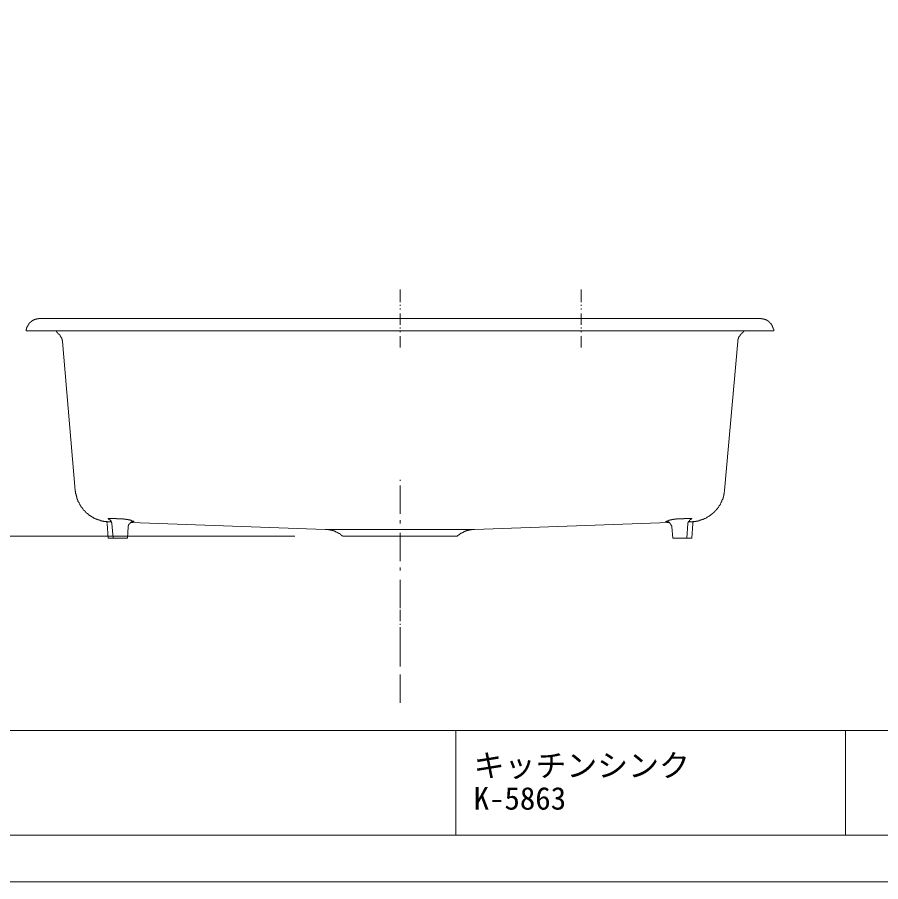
# Model space of a CAD drawing. Units: millimetres, scale not verified. Extents: x -1392 to 1350, y -947 to 991.
# Drawn here: x -892 to 76, y -947 to 22 of the extents above; entities that cross this region are included whole.
import ezdxf
from ezdxf.enums import TextEntityAlignment as Align

# ---------------------------------------------------------------- set-up
doc = ezdxf.new("R2010")
doc.units = ezdxf.units.MM
doc.header["$LTSCALE"] = 10
for name, color, linetype, lineweight in [('0-1_レイヤー_1', 7, 'Continuous', 18), ('0-7', 7, 'Continuous', 5), ('F-0', 7, 'Continuous', 5)]:
    doc.layers.add(name, color=color, linetype=linetype, lineweight=lineweight)
doc.styles.add('ＭＳ ゴシック', font='')
doc.styles.get('ＭＳ ゴシック').set_extended_font_data('MS Gothic')

msp = doc.modelspace()

# ---------------------------------------------------------------- linework, layer by layer
at = {"layer": '0-1_レイヤー_1'}
for p, q in [((-462.91, -284.38), (-462.91, -283.53)), ((-462.91, -297.5), (-462.91, -284.8)), ((-260.14, -284.38), (-260.14, -283.53)), ((-260.14, -297.5), (-260.14, -284.8)), ((-462.91, -301.73), (-462.91, -300.46)), ((-260.14, -301.73), (-260.14, -300.46)), ((-462.91, -305.97), (-462.91, -304.69)), ((-260.14, -305.97), (-260.14, -304.69)), ((-866.35, -315.7), (-59.48, -315.7)), ((-462.91, -322.9), (-462.91, -310.2)), ((-260.14, -322.9), (-260.14, -310.2)), ((-462.91, -327.13), (-462.91, -325.86)), ((-260.14, -327.13), (-260.14, -325.86)), ((-44.24, -329.67), (-882.02, -329.67)), ((-462.91, -331.36), (-462.91, -330.1)), ((-462.91, -348.3), (-462.91, -335.6)), ((-260.14, -331.36), (-260.14, -330.1)), ((-260.14, -348.3), (-260.14, -335.6)), ((-841.38, -341.53), (-826.98, -508.74)), ((-99.27, -508.74), (-84.45, -341.53)), ((-462.91, -497.73), (-462.91, -496.89)), ((-462.91, -534.99), (-462.91, -503.24)), ((-462.91, -545.57), (-462.91, -542.19)), ((-790.15, -562.08), (-791.42, -545.57)), ((-786.34, -543.88), (-790.57, -543.88)), ((-784.65, -562.08), (-785.92, -545.57)), ((-768.56, -562.08), (-767.71, -549.38)), ((-546.73, -552.35), (-764.75, -544.72)), ((-761.79, -543.45), (-760.94, -543.45)), ((-546.73, -552.35), (-379.52, -552.35)), ((-161.5, -544.72), (-379.52, -552.35)), ((-158.54, -549.38), (-157.27, -562.08)), ((-140.33, -545.57), (-141.6, -562.08)), ((-135.68, -543.88), (-139.49, -543.88)), ((-134.83, -545.57), (-136.1, -562.08)), ((-790.15, -562.08), (-768.56, -562.08)), ((-527.26, -559.97), (-398.99, -559.97)), ((-462.91, -587.91), (-462.91, -556.16)), ((-157.27, -562.08), (-136.1, -562.08)), ((-462.91, -598.49), (-462.91, -595.1)), ((-462.91, -640.82), (-462.91, -609.07)), ((-462.91, -638.7), (-462.91, -637.86)), ((-462.91, -655.22), (-462.91, -642.51)), ((-462.91, -651.41), (-462.91, -648.02)), ((-462.91, -659.45), (-462.91, -658.18)), ((-462.91, -693.74), (-462.91, -661.99)), ((-462.91, -663.68), (-462.91, -662.41)), ((-462.91, -680.61), (-462.91, -667.91)), ((-462.91, -684.85), (-462.91, -683.58)), ((-462.91, -689.08), (-462.91, -687.81)), ((-462.91, -706.01), (-462.91, -693.32)), ((-462.91, -704.32), (-462.91, -700.94)), ((-462.91, -746.66), (-462.91, -714.91))]:
    msp.add_line(p, q, dxfattribs=at)
at = {"layer": '0-1_レイヤー_1', "color": 5}
msp.add_line((-581.02, -559.97), (-1059.81, -559.97), dxfattribs=at)
at = {"layer": '0-1_レイヤー_1'}
for points in [[(-866.35, -315.7), (-866.77, -315.7), (-867.2, -315.7), (-867.62, -315.7), (-868.05, -315.7), (-868.05, -316.13), (-868.47, -316.13), (-868.89, -316.13), (-869.31, -316.13), (-869.74, -316.13), (-870.16, -316.13), (-870.58, -316.55), (-871.01, -316.55), (-871.43, -316.55), (-871.85, -316.55), (-871.85, -316.97), (-872.28, -316.97), (-872.7, -316.97), (-873.13, -317.39), (-873.55, -317.39), (-873.97, -317.82), (-874.39, -317.82), (-874.39, -318.24), (-874.82, -318.24), (-875.24, -318.24), (-875.24, -318.66), (-875.66, -318.66), (-875.66, -319.09), (-876.09, -319.09), (-876.51, -319.09), (-876.51, -319.51), (-876.93, -319.51), (-876.93, -319.94), (-877.36, -319.94), (-877.36, -320.36), (-877.78, -320.36), (-877.78, -320.78), (-878.2, -320.78), (-878.2, -321.2), (-878.63, -321.2)], [(-59.48, -315.7), (-59.05, -315.7), (-58.63, -315.7), (-58.21, -315.7), (-58.21, -316.13), (-57.78, -316.13), (-57.36, -316.13), (-56.94, -316.13), (-56.52, -316.13), (-56.09, -316.13), (-55.67, -316.13), (-55.67, -316.55), (-55.24, -316.55), (-54.82, -316.55), (-54.4, -316.55), (-54.4, -316.97), (-53.97, -316.97), (-53.55, -316.97), (-53.13, -317.39), (-52.7, -317.39), (-52.28, -317.39), (-52.28, -317.82), (-51.86, -317.82), (-51.43, -318.24), (-51.01, -318.24), (-51.01, -318.66), (-50.59, -318.66), (-50.16, -319.09), (-49.74, -319.09), (-49.74, -319.51), (-49.32, -319.51), (-49.32, -319.94), (-48.89, -319.94), (-48.89, -320.36), (-48.47, -320.36), (-48.47, -320.78), (-48.05, -320.78), (-48.05, -321.2), (-47.63, -321.2), (-47.63, -321.63)], [(-878.63, -321.2), (-878.63, -321.63), (-879.05, -321.63), (-879.05, -322.05), (-879.05, -322.47), (-879.47, -322.47), (-879.47, -322.9), (-879.9, -322.9), (-879.9, -323.32), (-879.9, -323.75), (-880.32, -323.75), (-880.32, -324.17), (-880.32, -324.59), (-880.74, -324.59), (-880.74, -325.01), (-880.74, -325.44), (-881.17, -325.44), (-881.17, -325.86), (-881.17, -326.28), (-881.59, -326.71), (-881.59, -327.13), (-881.59, -327.55), (-881.59, -327.98), (-882.02, -327.98), (-882.02, -328.4), (-882.02, -328.82), (-882.02, -329.25), (-882.02, -329.67)], [(-47.63, -321.63), (-47.2, -321.63), (-47.2, -322.05), (-47.2, -322.47), (-46.78, -322.47), (-46.78, -322.9), (-46.35, -322.9), (-46.35, -323.32), (-46.35, -323.75), (-45.93, -323.75), (-45.93, -324.17), (-45.51, -324.59), (-45.51, -325.01), (-45.51, -325.44), (-45.08, -325.44), (-45.08, -325.86), (-45.08, -326.28), (-44.66, -326.28), (-44.66, -326.71), (-44.66, -327.13), (-44.66, -327.55), (-44.24, -327.98), (-44.24, -328.4), (-44.24, -328.82), (-44.24, -329.25), (-44.24, -329.67)], [(-847.72, -330.94), (-848.15, -330.94), (-848.15, -330.52), (-848.15, -330.1), (-848.57, -330.1), (-848.57, -329.67), (-848.99, -329.67)], [(-847.72, -330.94), (-847.72, -331.36), (-847.3, -331.36), (-847.3, -331.79), (-846.88, -331.79), (-846.88, -332.21), (-846.45, -332.21), (-846.45, -332.63), (-846.03, -332.63), (-846.03, -333.06), (-845.61, -333.06)], [(-845.61, -333.06), (-845.61, -333.48), (-845.18, -333.48), (-845.18, -333.91), (-844.76, -333.91), (-844.76, -334.33), (-844.34, -334.33), (-844.34, -334.75), (-843.91, -334.75), (-843.91, -335.17), (-843.91, -335.6), (-843.49, -335.6), (-843.49, -336.02), (-843.07, -336.02), (-843.07, -336.44), (-843.07, -336.87), (-842.64, -336.87), (-842.64, -337.29), (-842.64, -337.72), (-842.22, -337.72), (-842.22, -338.14), (-842.22, -338.56), (-842.22, -338.98), (-841.8, -338.98), (-841.8, -339.41), (-841.8, -339.83), (-841.8, -340.25), (-841.8, -340.68), (-841.38, -340.68), (-841.38, -341.1), (-841.38, -341.53)], [(-84.45, -341.53), (-84.45, -341.1), (-84.45, -340.68), (-84.45, -340.25), (-84.45, -339.83), (-84.45, -339.41), (-84.03, -339.41), (-84.03, -338.98), (-84.03, -338.56), (-84.03, -338.14), (-83.61, -338.14), (-83.61, -337.72), (-83.61, -337.29), (-83.18, -336.87), (-83.18, -336.44), (-82.76, -336.44), (-82.76, -336.02), (-82.76, -335.6), (-82.34, -335.6), (-82.34, -335.17), (-81.91, -335.17), (-81.91, -334.75), (-81.91, -334.33), (-81.49, -334.33), (-81.49, -333.91), (-81.07, -333.91), (-81.07, -333.48), (-80.64, -333.48), (-80.64, -333.06)], [(-80.64, -333.06), (-80.22, -333.06), (-80.22, -332.63), (-79.8, -332.63), (-79.8, -332.21), (-79.38, -332.21), (-79.38, -331.79), (-78.95, -331.79), (-78.95, -331.36), (-78.53, -331.36), (-78.53, -330.94)], [(-77.26, -329.67), (-77.26, -330.1), (-77.68, -330.1), (-77.68, -330.52), (-78.1, -330.52), (-78.1, -330.94), (-78.53, -330.94)], [(-826.98, -508.74), (-826.98, -509.16), (-826.98, -509.59), (-826.56, -510.01), (-826.56, -510.44), (-826.56, -510.86), (-826.56, -511.28), (-826.56, -511.7), (-826.56, -512.13), (-826.56, -512.55), (-826.13, -512.55), (-826.13, -512.97), (-826.13, -513.4), (-826.13, -513.82), (-826.13, -514.25), (-825.71, -514.67), (-825.71, -515.09), (-825.71, -515.51), (-825.71, -515.94), (-825.29, -516.36), (-825.29, -516.78), (-825.29, -517.21), (-825.29, -517.63), (-824.86, -517.63), (-824.86, -518.05), (-824.86, -518.48), (-824.44, -518.9), (-824.44, -519.32), (-824.44, -519.75), (-824.02, -519.75), (-824.02, -520.17), (-824.02, -520.6), (-823.59, -521.02), (-823.59, -521.44), (-823.17, -521.86), (-823.17, -522.29), (-822.75, -522.71), (-822.75, -523.13), (-822.32, -523.56), (-822.32, -523.98)], [(-102.66, -521.44), (-102.66, -521.02), (-102.23, -521.02), (-102.23, -520.6), (-102.23, -520.17), (-102.23, -519.75), (-101.81, -519.75), (-101.81, -519.32), (-101.81, -518.9), (-101.39, -518.9), (-101.39, -518.48), (-101.39, -518.05), (-101.39, -517.63), (-100.96, -517.63), (-100.96, -517.21), (-100.96, -516.78), (-100.96, -516.36), (-100.54, -516.36), (-100.54, -515.94), (-100.54, -515.51), (-100.54, -515.09), (-100.54, -514.67), (-100.12, -514.67), (-100.12, -514.25), (-100.12, -513.82), (-100.12, -513.4), (-100.12, -512.97), (-99.69, -512.55), (-99.69, -512.13), (-99.69, -511.7), (-99.69, -511.28), (-99.69, -510.86), (-99.69, -510.44), (-99.27, -510.01), (-99.27, -509.59), (-99.27, -509.16), (-99.27, -508.74)], [(-110.7, -532.45), (-110.28, -532.45), (-110.28, -532.03), (-109.85, -532.03), (-109.85, -531.6), (-109.43, -531.6), (-109.43, -531.18), (-109.01, -531.18), (-109.01, -530.75), (-108.58, -530.75), (-108.58, -530.33), (-108.16, -530.33), (-108.16, -529.91), (-107.74, -529.48), (-107.31, -529.06), (-107.31, -528.64), (-106.89, -528.64), (-106.89, -528.22), (-106.47, -528.22), (-106.47, -527.79), (-106.05, -527.37), (-106.05, -526.94), (-105.62, -526.94), (-105.62, -526.52), (-105.2, -526.1), (-105.2, -525.67), (-104.77, -525.67), (-104.77, -525.25), (-104.77, -524.83), (-104.35, -524.83), (-104.35, -524.41), (-103.93, -524.41), (-103.93, -523.98), (-103.93, -523.56), (-103.5, -523.13), (-103.5, -522.71), (-103.08, -522.71), (-103.08, -522.29), (-103.08, -521.86), (-102.66, -521.44)], [(-822.32, -523.98), (-821.9, -523.98), (-821.9, -524.41), (-821.9, -524.83), (-821.48, -524.83), (-821.48, -525.25), (-821.48, -525.67), (-821.05, -525.67), (-821.05, -526.1), (-820.63, -526.1), (-820.63, -526.52), (-820.63, -526.94), (-820.21, -526.94), (-820.21, -527.37), (-819.78, -527.37), (-819.78, -527.79), (-819.36, -528.22), (-819.36, -528.64), (-818.94, -528.64), (-818.94, -529.06), (-818.52, -529.06), (-818.52, -529.48), (-818.09, -529.91), (-818.09, -530.33), (-817.67, -530.33), (-817.67, -530.75), (-817.24, -530.75), (-817.24, -531.18), (-816.82, -531.18), (-816.82, -531.6), (-816.4, -531.6), (-816.4, -532.03), (-815.97, -532.03), (-815.97, -532.45), (-815.55, -532.45), (-815.55, -532.87), (-815.13, -532.87), (-815.13, -533.29), (-814.7, -533.29), (-814.7, -533.72)], [(-121.71, -540.07), (-121.28, -540.07), (-120.86, -540.07), (-120.44, -539.64), (-120.02, -539.64), (-120.02, -539.22), (-119.59, -539.22), (-119.17, -539.22), (-119.17, -538.8), (-118.74, -538.8), (-118.32, -538.8), (-118.32, -538.38), (-117.9, -538.38), (-117.47, -537.95), (-117.05, -537.95), (-117.05, -537.53), (-116.63, -537.53), (-116.2, -537.1), (-115.78, -537.1), (-115.78, -536.68), (-115.36, -536.68), (-114.93, -536.26), (-114.51, -536.26), (-114.51, -535.83), (-114.09, -535.83), (-114.09, -535.41), (-113.66, -535.41), (-113.66, -534.99), (-113.24, -534.99), (-112.82, -534.57), (-112.39, -534.57), (-112.39, -534.14), (-111.97, -534.14), (-111.97, -533.72), (-111.55, -533.72), (-111.55, -533.29), (-111.13, -533.29), (-111.13, -532.87), (-110.7, -532.87), (-110.7, -532.45)], [(-814.7, -533.72), (-814.28, -533.72), (-814.28, -534.14), (-813.86, -534.14), (-813.43, -534.57), (-813.01, -534.99), (-812.59, -535.41), (-812.16, -535.41), (-812.16, -535.83), (-811.74, -535.83), (-811.74, -536.26), (-811.32, -536.26), (-810.89, -536.68), (-810.47, -536.68), (-810.47, -537.1), (-810.05, -537.1), (-809.63, -537.53), (-809.2, -537.53), (-809.2, -537.95), (-808.78, -537.95), (-808.35, -538.38), (-807.93, -538.38), (-807.93, -538.8), (-807.51, -538.8), (-807.08, -538.8), (-807.08, -539.22), (-806.66, -539.22), (-806.24, -539.64), (-805.81, -539.64), (-805.39, -539.64), (-805.39, -540.07), (-804.97, -540.07), (-804.55, -540.07), (-804.55, -540.49), (-804.12, -540.49), (-803.7, -540.49), (-803.7, -540.91), (-803.27, -540.91), (-802.85, -540.91), (-802.43, -541.34)], [(-802.43, -541.34), (-802, -541.34), (-801.58, -541.34), (-801.58, -541.76), (-801.16, -541.76), (-800.73, -541.76), (-800.31, -541.76), (-800.31, -542.19), (-799.89, -542.19), (-799.46, -542.19), (-799.04, -542.19), (-798.62, -542.61), (-798.19, -542.61), (-797.77, -542.61), (-797.35, -542.61), (-796.92, -543.03), (-796.5, -543.03), (-796.08, -543.03), (-795.66, -543.03), (-795.23, -543.03), (-794.81, -543.45), (-794.38, -543.45), (-793.96, -543.45), (-793.54, -543.45), (-793.11, -543.45), (-792.69, -543.45), (-792.27, -543.45), (-791.84, -543.45), (-791.42, -543.45), (-791.42, -543.88), (-791, -543.88), (-790.57, -543.88), (-790.15, -543.88)], [(-789.3, -540.07), (-789.73, -540.07), (-790.15, -540.07), (-790.15, -540.49), (-789.73, -540.49), (-789.73, -540.91), (-789.3, -540.91), (-789.3, -541.34), (-788.88, -541.34), (-788.46, -541.34), (-788.46, -541.76), (-788.03, -541.76)], [(-776.6, -540.49), (-777.03, -540.49), (-777.45, -540.49), (-777.88, -540.49), (-778.3, -540.49), (-778.72, -540.49), (-779.14, -540.49), (-779.57, -540.49), (-779.99, -540.49), (-780.41, -540.49), (-780.84, -540.49), (-780.84, -540.07), (-781.26, -540.07), (-781.68, -540.07), (-782.11, -540.07), (-782.53, -540.07), (-782.95, -540.07), (-783.38, -540.07), (-783.8, -540.07), (-784.22, -540.07), (-784.65, -540.07), (-785.07, -540.07), (-785.49, -540.07), (-785.92, -540.07), (-786.34, -540.07), (-786.77, -540.07), (-787.19, -540.07), (-787.61, -540.07), (-788.03, -540.07), (-788.46, -540.07), (-788.88, -540.07), (-789.3, -540.07)], [(-788.46, -541.76), (-788.03, -541.76), (-788.03, -542.19), (-787.61, -542.19), (-787.61, -542.61), (-787.19, -542.61), (-786.77, -543.03), (-786.77, -543.45), (-786.77, -543.88), (-786.34, -543.88), (-786.34, -544.3), (-786.34, -544.72), (-786.34, -545.15), (-785.92, -545.15), (-785.92, -545.57)], [(-775.76, -540.49), (-776.18, -540.49), (-776.6, -540.49)], [(-760.94, -543.45), (-761.36, -543.45), (-761.79, -543.03), (-762.21, -543.03), (-762.63, -543.03), (-763.06, -542.61), (-763.48, -542.61), (-763.91, -542.61), (-764.33, -542.61), (-764.33, -542.19), (-764.75, -542.19), (-765.17, -542.19), (-765.6, -542.19), (-766.02, -541.76), (-766.44, -541.76), (-766.87, -541.76), (-767.29, -541.76), (-767.71, -541.76), (-767.71, -541.34), (-768.14, -541.34), (-768.56, -541.34), (-768.98, -541.34), (-769.41, -541.34), (-769.83, -541.34), (-769.83, -540.91), (-770.25, -540.91), (-770.68, -540.91), (-771.1, -540.91), (-771.52, -540.91), (-771.95, -540.91), (-772.37, -540.91), (-772.8, -540.91), (-772.8, -540.49), (-773.22, -540.49), (-773.64, -540.49), (-774.06, -540.49), (-774.49, -540.49), (-774.91, -540.49), (-775.33, -540.49), (-775.76, -540.49)], [(-165.31, -543.45), (-164.89, -543.45), (-164.46, -543.45), (-164.46, -543.03), (-164.04, -543.03), (-163.62, -543.03), (-163.19, -543.03), (-163.19, -542.61), (-162.77, -542.61), (-162.35, -542.61), (-161.92, -542.61), (-161.92, -542.19), (-161.5, -542.19), (-161.08, -542.19), (-160.66, -542.19), (-160.23, -542.19), (-160.23, -541.76), (-159.81, -541.76), (-159.38, -541.76), (-158.96, -541.76), (-158.54, -541.76), (-158.54, -541.34), (-158.11, -541.34), (-157.69, -541.34), (-157.27, -541.34), (-156.84, -541.34), (-156.42, -541.34), (-156.42, -540.91), (-156, -540.91), (-155.57, -540.91), (-155.15, -540.91), (-154.73, -540.91), (-154.3, -540.91), (-153.88, -540.91), (-153.46, -540.91), (-153.46, -540.49), (-153.03, -540.49), (-152.61, -540.49), (-152.19, -540.49), (-151.77, -540.49)], [(-151.77, -540.49), (-151.34, -540.49), (-150.92, -540.49), (-150.49, -540.49), (-150.07, -540.49), (-149.65, -540.49)], [(-149.65, -540.49), (-149.22, -540.49), (-148.8, -540.49), (-148.38, -540.49), (-147.95, -540.49), (-147.53, -540.49), (-147.11, -540.49), (-146.68, -540.49), (-146.26, -540.49), (-145.84, -540.49), (-145.41, -540.49), (-144.99, -540.49), (-144.99, -540.07), (-144.57, -540.07), (-144.14, -540.07), (-143.72, -540.07), (-143.3, -540.07), (-142.88, -540.07), (-142.45, -540.07), (-142.03, -540.07), (-141.6, -540.07), (-141.18, -540.07), (-140.76, -540.07), (-140.33, -540.07), (-139.91, -540.07), (-139.49, -540.07), (-139.06, -540.07), (-138.64, -540.07), (-138.22, -540.07), (-137.8, -540.07), (-137.37, -540.07), (-136.95, -540.07), (-136.52, -540.07), (-136.1, -540.07), (-136.1, -540.49), (-136.52, -540.49), (-136.52, -540.91), (-136.95, -540.91), (-136.95, -541.34), (-137.37, -541.34)], [(-140.33, -545.57), (-140.33, -545.15), (-139.91, -545.15), (-139.91, -544.72), (-139.91, -544.3), (-139.91, -543.88), (-139.49, -543.88), (-139.49, -543.45), (-139.06, -543.03), (-139.06, -542.61), (-138.64, -542.61), (-138.64, -542.19), (-138.22, -542.19), (-138.22, -541.76)], [(-137.37, -541.34), (-137.8, -541.34), (-137.8, -541.76), (-138.22, -541.76)], [(-136.1, -543.88), (-135.68, -543.88), (-135.25, -543.88), (-134.83, -543.88), (-134.83, -543.45), (-134.41, -543.45), (-133.98, -543.45), (-133.56, -543.45), (-133.14, -543.45), (-132.71, -543.45), (-132.29, -543.45), (-131.87, -543.45), (-131.44, -543.45), (-131.02, -543.03), (-130.6, -543.03), (-130.17, -543.03), (-129.75, -543.03), (-129.33, -543.03), (-128.91, -542.61), (-128.48, -542.61), (-128.06, -542.61), (-127.63, -542.61), (-127.21, -542.19), (-126.79, -542.19), (-126.36, -542.19), (-125.94, -542.19), (-125.94, -541.76), (-125.52, -541.76), (-125.09, -541.76), (-124.67, -541.76), (-124.67, -541.34), (-124.25, -541.34), (-123.82, -541.34), (-123.4, -540.91), (-122.98, -540.91), (-122.55, -540.91), (-122.55, -540.49), (-122.13, -540.49), (-121.71, -540.49), (-121.71, -540.07)], [(-791.84, -543.45), (-791.84, -543.88), (-791.84, -544.3), (-791.42, -544.3), (-791.42, -544.72), (-791.42, -545.15)], [(-790.15, -543.88), (-789.73, -543.88), (-789.3, -543.88), (-788.88, -543.88), (-788.46, -543.88), (-788.03, -543.45), (-787.61, -543.45), (-787.19, -543.45), (-786.77, -543.45)], [(-767.71, -549.38), (-767.71, -548.96), (-767.71, -548.53), (-767.29, -548.53), (-767.29, -548.11), (-767.29, -547.69), (-767.29, -547.26), (-766.87, -547.26), (-766.87, -546.84), (-766.87, -546.42), (-766.44, -546.42), (-766.44, -546), (-766.02, -546), (-766.02, -545.57), (-765.6, -545.57), (-765.6, -545.15), (-765.17, -545.15), (-765.17, -544.72), (-764.75, -544.72), (-764.75, -544.3), (-764.33, -544.3), (-763.91, -544.3), (-763.91, -543.88), (-763.48, -543.88), (-763.06, -543.88), (-762.63, -543.88), (-762.63, -543.45), (-762.21, -543.45)], [(-760.94, -543.45), (-761.36, -543.45), (-761.79, -543.45), (-762.21, -543.45), (-762.21, -543.88), (-762.63, -543.88), (-763.06, -543.88), (-763.48, -543.88), (-763.91, -543.88), (-763.91, -544.3), (-764.33, -544.3), (-764.75, -544.3), (-764.75, -544.72), (-765.17, -544.72), (-765.17, -545.15), (-765.6, -545.15), (-765.6, -545.57), (-766.02, -545.57), (-766.02, -546), (-766.44, -546), (-766.44, -546.42), (-766.87, -546.42), (-766.87, -546.84), (-766.87, -547.26), (-767.29, -547.26), (-767.29, -547.69), (-767.29, -548.11), (-767.29, -548.53), (-767.71, -548.53), (-767.71, -548.96), (-767.71, -549.38)], [(-539.54, -553.61), (-539.54, -553.19), (-539.96, -553.19), (-540.38, -553.19), (-540.81, -553.19), (-541.23, -552.77), (-541.66, -552.77), (-542.08, -552.77), (-542.5, -552.77), (-542.92, -552.77), (-543.35, -552.77), (-543.35, -552.35), (-543.77, -552.35), (-544.19, -552.35), (-544.62, -552.35), (-545.04, -552.35), (-545.46, -552.35), (-545.89, -552.35), (-546.31, -552.35), (-546.73, -552.35)], [(-379.52, -552.35), (-379.94, -552.35), (-380.36, -552.35), (-380.79, -552.35), (-381.21, -552.35), (-381.63, -552.35), (-382.06, -552.35), (-382.48, -552.35), (-382.91, -552.35), (-382.91, -552.77), (-383.33, -552.77), (-383.75, -552.77), (-384.17, -552.77), (-384.6, -552.77), (-385.02, -552.77), (-385.02, -553.19), (-385.44, -553.19), (-385.87, -553.19), (-386.29, -553.19), (-386.71, -553.19), (-386.71, -553.61), (-387.14, -553.61), (-387.56, -553.61), (-387.98, -553.61), (-388.41, -554.04), (-388.83, -554.04), (-389.25, -554.04), (-389.68, -554.46), (-390.1, -554.46), (-390.52, -554.46), (-390.52, -554.88), (-390.95, -554.88), (-391.37, -554.88), (-391.37, -555.31), (-391.8, -555.31), (-392.22, -555.31), (-392.22, -555.73), (-392.64, -555.73), (-393.06, -555.73), (-393.06, -556.16)], [(-164.04, -543.45), (-164.46, -543.45), (-164.04, -543.45)], [(-164.04, -543.45), (-164.04, -543.88), (-163.62, -543.88), (-163.19, -543.88), (-162.77, -543.88), (-162.35, -543.88), (-162.35, -544.3), (-161.92, -544.3), (-161.5, -544.3), (-161.5, -544.72), (-161.08, -544.72), (-161.08, -545.15), (-160.66, -545.15), (-160.66, -545.57), (-160.23, -545.57), (-160.23, -546), (-159.81, -546), (-159.81, -546.42), (-159.38, -546.42), (-159.38, -546.84), (-159.38, -547.26), (-158.96, -547.26), (-158.96, -547.69), (-158.96, -548.11), (-158.96, -548.53), (-158.54, -548.53), (-158.54, -548.96), (-158.54, -549.38)], [(-164.04, -543.45), (-163.62, -543.45), (-163.62, -543.88), (-163.19, -543.88), (-162.77, -543.88), (-162.35, -543.88), (-162.35, -544.3), (-161.92, -544.3), (-161.5, -544.3), (-161.5, -544.72), (-161.08, -544.72), (-161.08, -545.15), (-160.66, -545.15), (-160.66, -545.57), (-160.23, -545.57), (-160.23, -546), (-159.81, -546), (-159.81, -546.42), (-159.38, -546.42), (-159.38, -546.84), (-159.38, -547.26), (-158.96, -547.26), (-158.96, -547.69), (-158.96, -548.11), (-158.96, -548.53), (-158.54, -548.53), (-158.54, -548.96), (-158.54, -549.38)], [(-136.1, -543.88), (-136.52, -543.88), (-136.95, -543.88), (-137.37, -543.88), (-137.8, -543.88), (-138.22, -543.45), (-138.64, -543.45), (-139.06, -543.45), (-139.49, -543.45)], [(-134.83, -545.57), (-134.83, -545.15), (-134.83, -544.72), (-134.41, -544.72), (-134.41, -544.3), (-134.41, -543.45)], [(-527.26, -559.97), (-527.68, -559.54), (-528.11, -559.12), (-528.53, -559.12), (-528.53, -558.69), (-528.95, -558.69), (-528.95, -558.27), (-529.38, -558.27), (-529.8, -557.85), (-530.22, -557.85), (-530.22, -557.42), (-530.65, -557.42), (-530.65, -557), (-531.07, -557), (-531.49, -557), (-531.49, -556.58), (-531.92, -556.58), (-532.34, -556.58), (-532.34, -556.16), (-532.77, -556.16), (-533.19, -556.16), (-533.19, -555.73), (-533.61, -555.73), (-534.03, -555.31), (-534.46, -555.31), (-534.88, -555.31), (-534.88, -554.88), (-535.3, -554.88), (-535.73, -554.88), (-535.73, -554.46), (-536.15, -554.46), (-536.57, -554.46), (-537, -554.04), (-537.42, -554.04), (-537.84, -554.04), (-537.84, -553.61), (-538.27, -553.61), (-538.69, -553.61), (-539.11, -553.61), (-539.54, -553.61)], [(-393.06, -556.16), (-393.49, -556.16), (-393.91, -556.16), (-393.91, -556.58), (-394.33, -556.58), (-394.76, -556.58), (-394.76, -557), (-395.18, -557), (-395.6, -557.42), (-396.03, -557.42), (-396.03, -557.85), (-396.45, -557.85), (-396.45, -558.27), (-396.88, -558.27), (-397.3, -558.27), (-397.3, -558.69), (-397.72, -558.69), (-397.72, -559.12), (-398.14, -559.12), (-398.57, -559.54), (-398.99, -559.97)]]:
    msp.add_lwpolyline(points, dxfattribs=at)
msp.add_lwpolyline([(-164.04, -543.45), (-165.31, -543.45), (-164.89, -543.45), (-164.46, -543.45)], close=True, dxfattribs=at)
at = {"layer": '0-7'}
msp.add_line((-580.87, -559.79), (-1059.87, -559.79), dxfattribs=at)
at = {"layer": 'F-0'}
for p, q in [((-1339.08, -777.82), (1297.56, -777.82)), ((-400.44, -777.82), (-400.44, -895.37)), ((36.32, -777.82), (36.32, -895.37)), ((-1339.08, -895.37), (1297.56, -895.37))]:
    msp.add_line(p, q, dxfattribs=at)
msp.add_lwpolyline([(-1391.5, 991.14), (1350.16, 991.14), (1350.16, -947.41), (-1391.5, -947.41)], close=True, dxfattribs=at)

# ---------------------------------------------------------------- texts
at = {"layer": 'F-0', "style": 'ＭＳ ゴシック'}
for s, p in [('キッチンシンク', (-380.47, -837.4)), ('K-5863', (-380.47, -874.24))]:
    msp.add_text(s, height=25.38, dxfattribs=at).set_placement(p, align=Align.BOTTOM_LEFT)

doc.saveas('drawing.dxf')
